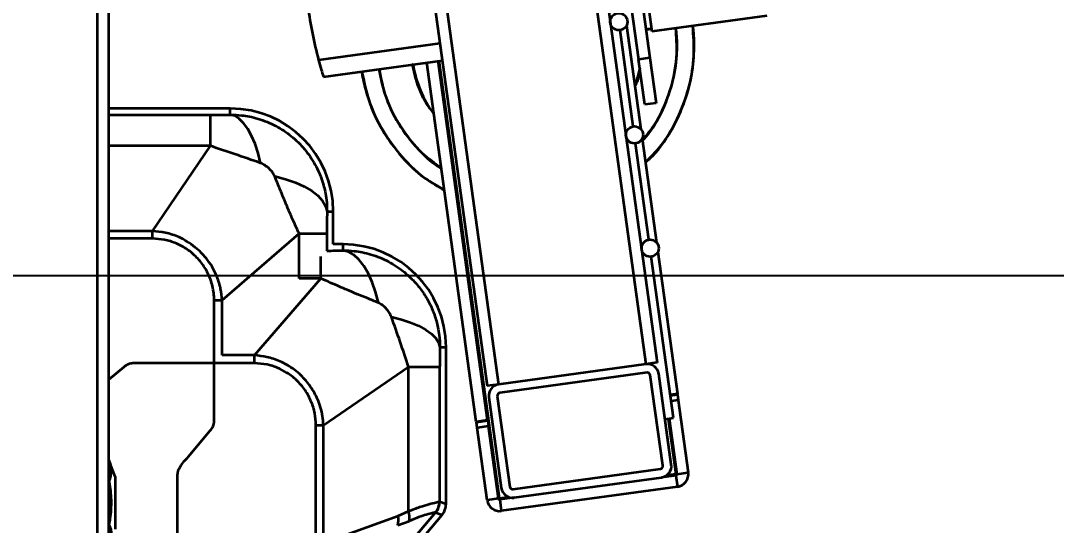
# Model space of a CAD drawing. Header units: millimetres. Extents: x 0 to 420, y 0 to 297.
# Drawn here: x 332.072 to 333.883, y 151.755 to 152.638 of the extents above; entities that cross this region are included whole.
import ezdxf

# ---------------------------------------------------------------- set-up
doc = ezdxf.new("R2010")
doc.units = ezdxf.units.MM
doc.layers.add('尺寸线层', color=150, linetype='Continuous')
doc.styles.add('SLDTEXTSTYLE2', font='TXT', dxfattribs={"width": 0.7})
doc.dimstyles.new('SLDDIMSTYLE0', dxfattribs={"dimtxt": 3.5, "dimasz": 3.302, "dimexe": 0, "dimexo": 0.0625, "dimgap": 0.875, "dimtad": 1, "dimdec": 1, "dimlfac": 100, "dimrnd": 1e-09, "dimzin": 12, "dimdsep": 46, "dimtxsty": 'SLDTEXTSTYLE2', "dimsah": 1, "dimcen": 0.09, "dimadec": 0, "dimazin": 3, "dimtfac": 1, "dimtdec": 3, "dimtofl": 0, "dimtmove": 0, "dimatfit": 3, "dimfxl": 0, "dimfrac": 2, "dimtolj": 1, "dimtzin": 12, "dimarcsym": 0})

# ---------------------------------------------------------------- blocks, each defined once
blk = doc.blocks.new('_D')
at = {"layer": '尺寸线层'}
for p, q in [((291.9431, 202.6412), (364.6876, 202.6412)), ((363.6876, 202.6412), (363.6876, 128.5802)), ((326.1167, 128.5802), (364.6876, 128.5802))]:
    blk.add_line(p, q, dxfattribs=at)
for points in [[(363.6876, 202.6412), (363.1796, 199.3392), (364.1956, 199.3392)], [(363.6876, 128.5802), (364.1956, 131.8822), (363.1796, 131.8822)]]:
    blk.add_solid(points, dxfattribs=at)
at = {"layer": '尺寸线层', "insert": (359.1758, 158.5376), "char_height": 3.5, "attachment_point": 1, "rotation": 90, "style": 'SLDTEXTSTYLE2'}
blk.add_mtext('7406.11', dxfattribs=at)
blk = doc.blocks.new('_D_1')
at = {"layer": '尺寸线层'}
for p, q in [((326.467, 174.1922), (355.2968, 174.1922)), ((354.2968, 174.1922), (354.2968, 152.1922)), ((325.3789, 152.1922), (355.2968, 152.1922))]:
    blk.add_line(p, q, dxfattribs=at)
for points in [[(354.2968, 174.1922), (353.7888, 170.8902), (354.8048, 170.8902)], [(354.2968, 152.1922), (354.8048, 155.4942), (353.7888, 155.4942)]]:
    blk.add_solid(points, dxfattribs=at)
at = {"layer": '尺寸线层', "insert": (349.785, 160.8345), "char_height": 3.5, "attachment_point": 1, "rotation": 90, "style": 'SLDTEXTSTYLE2'}
blk.add_mtext('2200', dxfattribs=at)

msp = doc.modelspace()

# ---------------------------------------------------------------- linework, layer by layer
at = {"color": 7, "linetype": 'Continuous', "lineweight": 35}
for p, q in [((332.2056, 158.9317), (332.2056, 151.6317)), ((332.2256, 158.9317), (332.2256, 151.6317)), ((332.2639, 158.5752), (333.165, 152.037)), ((332.2837, 158.578), (333.1848, 152.0398)), ((332.2256, 156.9489), (332.9074, 152.0016)), ((332.2256, 156.8024), (332.8876, 151.9988)), ((333.1016, 152.9367), (333.1521, 152.5703)), ((333.1214, 152.9394), (333.1719, 152.573)), ((333.1415, 152.8666), (333.1756, 152.619)), ((333.3763, 152.6466), (333.1756, 152.619)), ((333.143, 152.4529), (333.1198, 152.6213)), ((333.1313, 152.6297), (333.1563, 152.448)), ((332.805, 152.5982), (332.5928, 152.5689)), ((332.6011, 152.5398), (332.8091, 152.5684)), ((332.8685, 151.9363), (332.7819, 152.5647)), ((332.8883, 151.9391), (332.8017, 152.5674)), ((332.9092, 151.8019), (332.8037, 152.5677)), ((333.1719, 152.573), (333.1521, 152.5703)), ((333.163, 152.491), (333.1521, 152.5703)), ((333.1719, 152.573), (333.1828, 152.4938)), ((332.6688, 152.5477), (332.6687, 152.5491)), ((333.1828, 152.4938), (333.163, 152.491)), ((332.4383, 152.4842), (332.2256, 152.4842)), ((332.2256, 152.473), (332.4037, 152.473)), ((332.4037, 152.4187), (332.4037, 152.473)), ((332.4383, 152.4735), (332.4383, 152.4842)), ((332.4037, 152.4187), (332.2256, 152.4187)), ((332.3022, 152.2698), (332.4037, 152.4187)), ((333.1703, 152.2548), (333.1471, 152.4232)), ((333.1586, 152.4316), (333.1836, 152.2499)), ((332.6076, 152.3042), (332.6183, 152.3042)), ((332.6183, 152.2467), (332.6183, 152.3042)), ((332.3022, 152.2698), (332.2256, 152.2698)), ((332.3022, 152.2567), (332.2256, 152.2567)), ((332.3022, 152.2567), (332.3022, 152.2698)), ((332.4241, 152.1492), (332.5586, 152.2653)), ((332.5586, 152.187), (332.5586, 152.2653)), ((332.6069, 152.2653), (332.6069, 152.2353)), ((332.6356, 152.2467), (332.6183, 152.2467)), ((332.6356, 152.236), (332.6356, 152.2467)), ((332.5967, 152.187), (332.5967, 152.2251)), ((333.2133, 151.9428), (333.1744, 152.2251)), ((333.1859, 152.2334), (333.2201, 151.9848)), ((332.4806, 152.0525), (332.5967, 152.187)), ((332.5967, 152.187), (332.5586, 152.187)), ((332.4102, 152.1492), (332.4241, 152.1492)), ((332.4102, 151.9367), (332.4102, 152.1492)), ((332.4241, 152.0525), (332.4241, 152.1492)), ((332.8049, 152.0667), (332.8156, 152.0667)), ((332.8156, 151.7926), (332.8156, 152.0667)), ((332.4806, 152.0386), (332.2681, 152.0386)), ((332.4806, 152.0525), (332.4241, 152.0525)), ((332.4806, 152.0386), (332.4806, 152.0525)), ((333.1848, 152.0398), (333.165, 152.037)), ((332.2521, 152.0318), (332.2256, 152.0095)), ((332.6012, 151.9305), (332.7501, 152.0321)), ((332.7501, 151.7797), (332.7501, 152.0321)), ((332.7501, 152.0321), (332.8044, 152.0321)), ((332.8044, 152.0321), (332.8044, 151.7966)), ((333.165, 152.037), (332.9074, 152.0016)), ((333.165, 152.037), (332.9074, 152.0016)), ((333.167, 152.0222), (332.9095, 151.9867)), ((333.1699, 152.0377), (333.17, 152.0371)), ((333.2094, 151.8615), (333.1875, 152.02)), ((332.9074, 152.0016), (332.8876, 151.9988)), ((333.1945, 151.8594), (333.1727, 152.0179)), ((333.2201, 151.9848), (333.2078, 151.9831)), ((333.2079, 151.9824), (333.2202, 151.9841)), ((333.2202, 151.9841), (333.2201, 151.9848)), ((333.2202, 151.9841), (333.2216, 151.9742)), ((332.8903, 151.979), (332.9122, 151.8205)), ((332.9052, 151.9811), (332.927, 151.8226)), ((333.2216, 151.9742), (333.2092, 151.9725)), ((333.2216, 151.9742), (333.2391, 151.8474)), ((332.5881, 151.7241), (332.5881, 151.9305)), ((332.5881, 151.9305), (332.6012, 151.9305)), ((332.6012, 151.7241), (332.6012, 151.9305)), ((332.8883, 151.9391), (332.8685, 151.9363)), ((332.8685, 151.9363), (332.8686, 151.9356)), ((332.8686, 151.9356), (332.8884, 151.9384)), ((332.8699, 151.9257), (332.8686, 151.9356)), ((332.8883, 151.9391), (332.8884, 151.9384)), ((332.8884, 151.9384), (332.8897, 151.9285)), ((333.1985, 151.9407), (333.2133, 151.9428)), ((333.2039, 151.9415), (333.2173, 151.8444)), ((333.2059, 151.9417), (333.2193, 151.8447)), ((332.3654, 151.8754), (332.4034, 151.9207)), ((332.8897, 151.9285), (332.8699, 151.9257)), ((332.8874, 151.7989), (332.8699, 151.9257)), ((332.9072, 151.8017), (332.8897, 151.9285)), ((332.2256, 151.8692), (332.2262, 151.8692)), ((332.2368, 151.8402), (332.2262, 151.8692)), ((332.2368, 151.8402), (332.2368, 151.7482)), ((332.3461, 151.6442), (332.3461, 151.8412)), ((332.9327, 151.8183), (333.1903, 151.8538)), ((332.9347, 151.8034), (333.1923, 151.8389)), ((333.2176, 151.8424), (333.1923, 151.8389)), ((333.2173, 151.8444), (333.2007, 151.8421)), ((333.2173, 151.8444), (333.2196, 151.8448)), ((333.2193, 151.8447), (333.2173, 151.8444)), ((333.2176, 151.8424), (333.2203, 151.8226)), ((333.2193, 151.8447), (333.2391, 151.8474)), ((332.2256, 151.8317), (332.2262, 151.8317)), ((333.2203, 151.8226), (332.9122, 151.7801)), ((333.2203, 151.8226), (333.2223, 151.8229)), ((333.2223, 151.8229), (333.2223, 151.823)), ((332.9258, 151.8042), (332.9092, 151.8019)), ((332.9347, 151.8034), (332.9095, 151.7999)), ((332.804, 151.7966), (332.8044, 151.7966)), ((332.8044, 151.7966), (332.8156, 151.7926)), ((332.9072, 151.8017), (332.8874, 151.7989)), ((332.9092, 151.8019), (332.9072, 151.8017)), ((332.9072, 151.8017), (332.9092, 151.8019)), ((332.9095, 151.7999), (332.9122, 151.7801)), ((332.6012, 151.7241), (332.7316, 151.7715)), ((332.7316, 151.7715), (332.7501, 151.7797)), ((332.76, 151.7332), (332.7971, 151.7774)), ((332.7714, 151.7291), (332.8086, 151.7733)), ((332.7971, 151.7774), (332.7974, 151.7774)), ((332.7974, 151.7774), (332.8086, 151.7733)), ((332.9102, 151.7799), (332.9122, 151.7801)), ((332.9102, 151.7799), (332.9102, 151.7799)), ((332.2256, 151.7567), (332.2262, 151.7567)), ((332.7314, 151.755), (332.7509, 151.7624))]:
    msp.add_line(p, q, dxfattribs=at)
at = {"color": 7, "linetype": 'Continuous', "lineweight": 35, "flags": 128}
for points in [[(333.146, 152.5231), (333.1478, 152.5283), (333.1545, 152.5525)], [(332.4914, 152.3887), (332.4869, 152.4063), (332.4816, 152.4223), (332.4755, 152.4366), (332.4689, 152.4488), (332.4617, 152.4587), (332.4541, 152.4662), (332.4463, 152.4712), (332.4383, 152.4735)], [(332.516, 152.3658), (332.5349, 152.3609), (332.5522, 152.3549), (332.5676, 152.3479), (332.5809, 152.3402), (332.5916, 152.3318), (332.5998, 152.3229), (332.6051, 152.3136), (332.6076, 152.3042)], [(332.6972, 152.1444), (332.6923, 152.1633), (332.6863, 152.1806), (332.6793, 152.196), (332.6716, 152.2092), (332.6632, 152.22), (332.6543, 152.2282), (332.645, 152.2335), (332.6356, 152.236)], [(332.7201, 152.1198), (332.7377, 152.1153), (332.7537, 152.11), (332.768, 152.1039), (332.7802, 152.0972), (332.7901, 152.0901), (332.7976, 152.0825), (332.8026, 152.0747), (332.8049, 152.0667)]]:
    msp.add_lwpolyline(points, dxfattribs=at)
at = {"color": 7, "linetype": 'Continuous', "lineweight": 35}
for centre in [(333.1177, 152.6362), (333.1451, 152.4381), (333.1724, 152.24)]:
    msp.add_circle(centre, 0.015, dxfattribs=at)
for centre, radius, start, end in [((333.353, 152.7696), 0.7863, 187.847, 194.7868), ((332.957, 152.5939), 0.2018, 189.267, 216.2377), ((332.4383, 152.3042), 0.18, 360, 90), ((332.6356, 152.0667), 0.18, 0, 90), ((333.1677, 152.0172), 0.02, 7.847, 97.847), ((333.1677, 152.0172), 0.005, 7.847, 97.847), ((332.9102, 151.9817), 0.02, 97.847, 187.847), ((332.9102, 151.9817), 0.005, 97.847, 187.847), ((333.1896, 151.8587), 0.005, 277.847, 7.847), ((333.1896, 151.8587), 0.02, 277.847, 7.847), ((333.2173, 151.8444), 0.002, 277.847, 7.847), ((333.2173, 151.8444), 0.022, 277.847, 7.847), ((332.932, 151.8232), 0.02, 187.847, 277.847), ((332.932, 151.8232), 0.005, 187.847, 277.847), ((332.774, 151.7966), 0.03, 320.2501, 0.141), ((332.7744, 151.7967), 0.03, 320.0586, 359.9414), ((332.9092, 151.8019), 0.022, 187.847, 277.847), ((332.9092, 151.8019), 0.002, 187.847, 277.847), ((332.6961, 151.7636), 0.0363, 346.4299, 12.6632), ((332.7187, 151.7696), 0.033, 347.4981, 17.8428)]:
    msp.add_arc(centre, radius, start, end, dxfattribs=at)
msp.add_ellipse((332.7855, 151.7926), major_axis=(0.0282, -0.0103), ratio=0.998448, start_param=5.934618, end_param=6.631752, dxfattribs=at)
for points, knots in [([(333.1589, 152.4293), (333.1651, 152.4364), (333.184, 152.458), (333.2046, 152.5022), (333.2191, 152.5584), (333.2205, 152.6001), (333.2179, 152.622), (333.2176, 152.6247)], [0, 0, 0, 0, 0.134378, 0.409861, 0.685332, 0.960796, 1, 1, 1, 1]), ([(333.159, 152.4282), (333.1613, 152.4305), (333.1754, 152.4453), (333.1938, 152.4787), (333.2123, 152.5267), (333.2209, 152.5765), (333.2184, 152.6091), (333.2173, 152.6247)], [0, 0, 0, 0, 0.046079, 0.290295, 0.534511, 0.778727, 1, 1, 1, 1]), ([(333.1643, 152.39), (333.1732, 152.399), (333.1956, 152.4216), (333.2216, 152.4661), (333.2416, 152.52), (333.2511, 152.5752), (333.2483, 152.6116), (333.2469, 152.6288)], [0, 0, 0, 0, 0.145017, 0.364181, 0.583346, 0.80251, 1, 1, 1, 1]), ([(333.1643, 152.3901), (333.1684, 152.3937), (333.1882, 152.4111), (333.2141, 152.4518), (333.2372, 152.5046), (333.2481, 152.556), (333.2501, 152.5934), (333.2486, 152.6174), (333.2478, 152.626), (333.2474, 152.6287), (333.2474, 152.6288)], [0, 0, 0, 0, 0.0627498, 0.3023502, 0.5419282, 0.7217543, 0.9015745, 0.968769, 0.9983403, 1, 1, 1, 1]), ([(333.175, 152.6239), (333.1726, 152.6235), (333.1693, 152.6231), (333.1659, 152.6226), (333.1651, 152.6225)], [0, 0, 0, 0, 0.748078, 1, 1, 1, 1]), ([(333.1651, 152.6225), (333.1674, 152.6228), (333.1708, 152.6233), (333.1739, 152.6237), (333.175, 152.6239)], [0, 0, 0, 0, 0.672367, 1, 1, 1, 1]), ([(332.5928, 152.5689), (332.5943, 152.5634), (332.5969, 152.5537), (332.5998, 152.544), (332.6011, 152.5398)], [0, 0, 0, 0, 0.559993, 1, 1, 1, 1]), ([(332.668, 152.549), (332.6681, 152.5483), (332.6698, 152.5373), (332.6769, 152.506), (332.6962, 152.4569), (332.7317, 152.4049), (332.7711, 152.3652), (332.801, 152.3484), (332.8126, 152.3419)], [0, 0, 0, 0, 0.007895, 0.128007, 0.367888, 0.607776, 0.847681, 1, 1, 1, 1]), ([(332.6685, 152.5491), (332.6719, 152.5321), (332.679, 152.4964), (332.703, 152.4457), (332.7369, 152.3993), (332.7739, 152.3635), (332.8016, 152.3478), (332.8126, 152.3415)], [0, 0, 0, 0, 0.19749, 0.416654, 0.635819, 0.854983, 1, 1, 1, 1]), ([(332.6983, 152.5532), (332.7012, 152.5384), (332.7074, 152.5068), (332.7286, 152.4617), (332.7591, 152.4202), (332.7861, 152.3925), (332.8041, 152.3818), (332.8073, 152.3799)], [0, 0, 0, 0, 0.213431, 0.457753, 0.702076, 0.946398, 1, 1, 1, 1]), ([(332.6984, 152.5532), (332.7018, 152.5363), (332.709, 152.5005), (332.7353, 152.4507), (332.7682, 152.4084), (332.7956, 152.3887), (332.8073, 152.3803)], [0, 0, 0, 0, 0.24449, 0.51999, 0.795496, 1, 1, 1, 1]), ([(332.7941, 152.4761), (332.7909, 152.4799), (332.7775, 152.496), (332.7668, 152.5225), (332.7597, 152.5476), (332.7577, 152.5578), (332.7572, 152.5611), (332.7572, 152.5613)], [0, 0, 0, 0, 0.157579, 0.668654, 0.89395, 0.993116, 1, 1, 1, 1]), ([(333.1542, 152.5548), (333.1531, 152.5464), (333.1518, 152.5355), (333.147, 152.5258), (333.1459, 152.5236)], [0, 0, 0, 0, 0.777335, 1, 1, 1, 1]), ([(332.4037, 152.473), (332.4064, 152.4731), (332.4131, 152.4731), (332.4248, 152.4733), (332.4334, 152.4734), (332.4383, 152.4735)], [0, 0, 0, 0, 0.2265988, 0.561025, 1, 1, 1, 1]), ([(332.4383, 152.4735), (332.4451, 152.4733), (332.4563, 152.4729), (332.4725, 152.4703), (332.4873, 152.4666), (332.5079, 152.4593), (332.5322, 152.4465), (332.5576, 152.4259), (332.5787, 152.4009), (332.5912, 152.3782), (332.5981, 152.3608), (332.6015, 152.3499), (332.6044, 152.3379), (332.607, 152.3227), (332.6074, 152.311), (332.6076, 152.3042)], [0, 0, 0, 0, 0.076443, 0.126237, 0.185346, 0.248673, 0.371897, 0.493418, 0.615548, 0.739261, 0.783292, 0.826338, 0.868398, 0.923222, 1, 1, 1, 1]), ([(332.4914, 152.3887), (332.4764, 152.394), (332.4471, 152.4043), (332.4179, 152.414), (332.4037, 152.4187)], [0, 0, 0, 0, 0.513929, 1, 1, 1, 1]), ([(332.516, 152.3658), (332.5148, 152.3681), (332.5122, 152.3731), (332.5062, 152.3795), (332.4993, 152.3851), (332.4939, 152.3875), (332.4914, 152.3887)], [0, 0, 0, 0, 0.228464, 0.490672, 0.757738, 1, 1, 1, 1]), ([(332.5586, 152.2653), (332.5566, 152.2698), (332.5526, 152.2789), (332.5469, 152.2916), (332.5419, 152.3031), (332.5354, 152.3182), (332.5267, 152.3394), (332.5197, 152.3568), (332.516, 152.3658)], [0, 0, 0, 0, 0.140816, 0.284488, 0.382285, 0.482496, 0.729213, 1, 1, 1, 1]), ([(332.6076, 152.3042), (332.6074, 152.2952), (332.6071, 152.2841), (332.607, 152.2713), (332.6069, 152.2674), (332.6069, 152.2659), (332.6069, 152.2653)], [0, 0, 0, 0, 0.712288, 0.891315, 0.960245, 1, 1, 1, 1]), ([(332.4241, 152.1492), (332.4235, 152.1558), (332.4221, 152.1696), (332.4163, 152.1879), (332.4086, 152.2045), (332.3996, 152.2185), (332.3889, 152.231), (332.3767, 152.2422), (332.3634, 152.2516), (332.3461, 152.2606), (332.3258, 152.2676), (332.3098, 152.2691), (332.3022, 152.2698)], [0, 0, 0, 0, 0.105818, 0.221247, 0.303726, 0.397637, 0.486458, 0.56599, 0.660847, 0.744444, 0.877991, 1, 1, 1, 1]), ([(332.4102, 152.1492), (332.4101, 152.1532), (332.4098, 152.1613), (332.4076, 152.1735), (332.403, 152.1886), (332.3945, 152.206), (332.3806, 152.2237), (332.3636, 152.2382), (332.3443, 152.2487), (332.3236, 152.2554), (332.3092, 152.2562), (332.3022, 152.2567)], [0, 0, 0, 0, 0.0707221, 0.1437575, 0.2191301, 0.3521505, 0.4853584, 0.6168189, 0.745052, 0.8748722, 1, 1, 1, 1]), ([(332.5586, 152.2653), (332.5653, 152.2653), (332.5789, 152.2653), (332.5936, 152.2653), (332.6038, 152.2653), (332.6059, 152.2653), (332.6069, 152.2653)], [0, 0, 0, 0, 0.247804, 0.5, 0.752196, 1, 1, 1, 1]), ([(332.6067, 152.2653), (332.6067, 152.2654), (332.6068, 152.2655), (332.6068, 152.2662), (332.6069, 152.267), (332.6069, 152.2675)], [0, 0, 0, 0, 0.207126, 0.438229, 1, 1, 1, 1]), ([(332.6071, 152.2354), (332.6072, 152.2354), (332.6172, 152.2355), (332.6264, 152.2358), (332.6356, 152.236)], [0, 0, 0, 0, 0.011322, 1, 1, 1, 1]), ([(332.6356, 152.236), (332.6421, 152.2358), (332.6533, 152.2354), (332.6696, 152.2328), (332.6846, 152.2291), (332.7052, 152.2218), (332.7295, 152.2089), (332.7521, 152.1907), (332.769, 152.1718), (332.7814, 152.1538), (332.7899, 152.1373), (332.7954, 152.1233), (332.7988, 152.1123), (332.8017, 152.1005), (332.8043, 152.0854), (332.8047, 152.0737), (332.8049, 152.0667)], [0, 0, 0, 0, 0.073966, 0.126209, 0.185583, 0.248629, 0.372147, 0.493376, 0.574928, 0.656955, 0.739459, 0.783742, 0.826761, 0.868517, 0.920624, 1, 1, 1, 1]), ([(332.6972, 152.1444), (332.6908, 152.147), (332.6784, 152.152), (332.6601, 152.1595), (332.6436, 152.1663), (332.6282, 152.173), (332.6128, 152.1798), (332.6023, 152.1845), (332.5967, 152.187)], [0, 0, 0, 0, 0.191169, 0.37068, 0.538766, 0.672129, 0.825955, 1, 1, 1, 1]), ([(332.7201, 152.1198), (332.7189, 152.1223), (332.7165, 152.1276), (332.7109, 152.1346), (332.7045, 152.1406), (332.6995, 152.1432), (332.6972, 152.1444)], [0, 0, 0, 0, 0.242294, 0.509366, 0.771567, 1, 1, 1, 1]), ([(332.7501, 152.0321), (332.7453, 152.0468), (332.7355, 152.076), (332.7252, 152.1053), (332.7201, 152.1198)], [0, 0, 0, 0, 0.502691, 1, 1, 1, 1]), ([(332.8049, 152.0667), (332.8048, 152.0619), (332.8047, 152.0535), (332.8045, 152.0418), (332.8045, 152.035), (332.8044, 152.0321)], [0, 0, 0, 0, 0.426106, 0.75777, 1, 1, 1, 1]), ([(332.2681, 152.0386), (332.2655, 152.0382), (332.2596, 152.0374), (332.2548, 152.0338), (332.2521, 152.0318)], [0, 0, 0, 0, 0.448587, 1, 1, 1, 1]), ([(332.6012, 151.9305), (332.6009, 151.9356), (332.6, 151.946), (332.5965, 151.9612), (332.5901, 151.9788), (332.5793, 151.9982), (332.565, 152.0151), (332.5508, 152.0272), (332.5384, 152.0354), (332.5225, 152.0435), (332.5032, 152.0502), (332.4879, 152.0517), (332.4806, 152.0525)], [0, 0, 0, 0, 0.080728, 0.166845, 0.247263, 0.380655, 0.517772, 0.598864, 0.677745, 0.754478, 0.883127, 1, 1, 1, 1]), ([(332.5881, 151.9305), (332.5877, 151.9373), (332.5869, 151.9512), (332.5804, 151.972), (332.5716, 151.9884), (332.5622, 152.0006), (332.5521, 152.0113), (332.5384, 152.022), (332.5209, 152.0311), (332.5017, 152.0373), (332.488, 152.0381), (332.4806, 152.0386)], [0, 0, 0, 0, 0.120461, 0.246403, 0.382818, 0.450919, 0.519058, 0.644752, 0.756806, 0.869265, 1, 1, 1, 1]), ([(332.4034, 151.9207), (332.4052, 151.9232), (332.4079, 151.9269), (332.4099, 151.9325), (332.4101, 151.9353), (332.4102, 151.9367)], [0, 0, 0, 0, 0.51551, 0.767405, 1, 1, 1, 1]), ([(332.3461, 151.8412), (332.3464, 151.844), (332.3469, 151.85), (332.3529, 151.8623), (332.3602, 151.87), (332.3654, 151.8754)], [0, 0, 0, 0, 0.211639, 0.442849, 1, 1, 1, 1]), ([(332.2262, 151.8692), (332.228, 151.8631), (332.2317, 151.8506), (332.2281, 151.8381), (332.2262, 151.8317)], [0, 0, 0, 0, 0.491212, 1, 1, 1, 1]), ([(332.2262, 151.8317), (332.2263, 151.8315), (332.2282, 151.8208), (332.2308, 151.799), (332.2292, 151.774), (332.2268, 151.76), (332.2262, 151.7567)], [0, 0, 0, 0, 0.009604, 0.432631, 0.866873, 1, 1, 1, 1]), ([(332.7501, 151.7797), (332.757, 151.7824), (332.7704, 151.7876), (332.7866, 151.7924), (332.7991, 151.7956), (332.8024, 151.7963), (332.804, 151.7966)], [0, 0, 0, 0, 0.238868, 0.471709, 0.726257, 1, 1, 1, 1]), ([(332.7971, 151.7774), (332.7957, 151.7771), (332.7929, 151.7765), (332.7821, 151.7739), (332.7683, 151.7697), (332.7567, 151.7649), (332.7509, 151.7624)], [0, 0, 0, 0, 0.27715, 0.53382, 0.766156, 1, 1, 1, 1]), ([(332.2262, 151.7567), (332.2286, 151.7505), (332.2311, 151.7439), (332.2297, 151.7372), (332.2296, 151.7367)], [0, 0, 0, 0, 0.922854, 1, 1, 1, 1])]:
    msp.add_open_spline(points, degree=3, knots=knots, dxfattribs=at)
for points in [[(333.2173, 151.8444), (333.2175, 151.8445), (333.218, 151.8447), (333.2187, 151.8449), (333.2191, 151.8452), (333.2192, 151.8453), (333.2192, 151.8454)], [(332.9071, 151.8024), (332.9072, 151.8023), (332.9072, 151.8022), (332.9077, 151.8021), (332.9084, 151.802), (332.9089, 151.8019), (332.9092, 151.8019)]]:
    msp.add_open_spline(points, degree=3, dxfattribs=at)

# ---------------------------------------------------------------- dimensions: what is measured, and where the dimension line sits
at = {"layer": '尺寸线层'}
for base, p1, p2, picture, middle in [((363.6876, 128.5802), (291.9431, 202.6412), (326.1167, 128.5802), '_D', (363.6876, 163.9067)), ((354.2968, 152.1922), (326.467, 174.1922), (325.3789, 152.1922), '_D_1', (354.2968, 163.9067))]:
    dim = msp.add_linear_dim(base=base, p1=p1, p2=p2, angle=90, dimstyle='SLDDIMSTYLE0', dxfattribs=at)
    dim.commit()
    dim.dimension.update_dxf_attribs({"geometry": picture, "text_midpoint": middle, "dimtype": 160})

doc.saveas('drawing.dxf')
